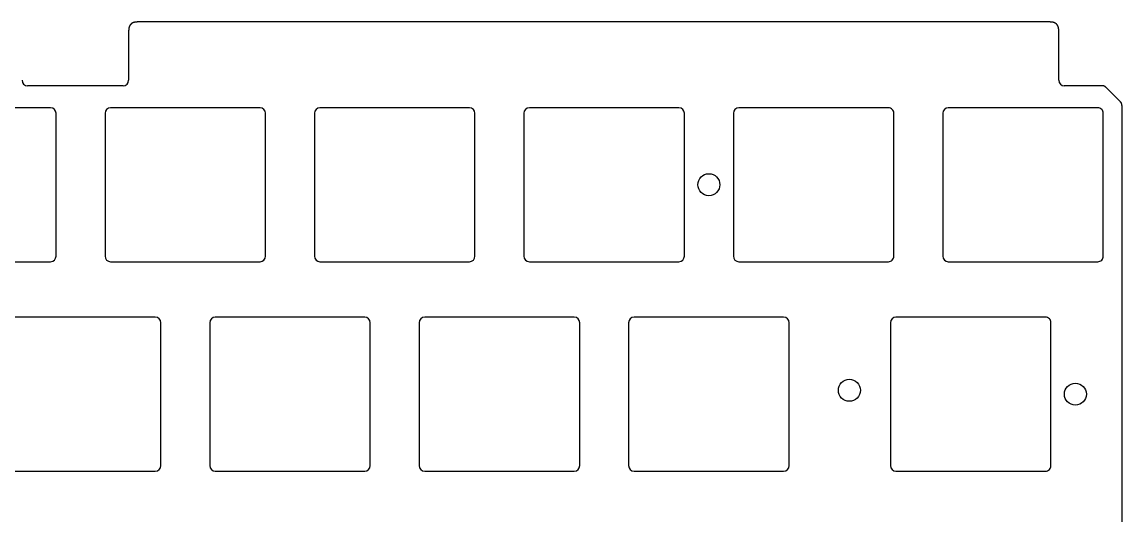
# Model space of a CAD drawing. Header units: millimetres. Extents: x -9 to 276, y -91 to 15.
# Drawn here: x 175.6 to 275.7, y -30 to 14.8 of the extents above; entities that cross this region are included whole.
import ezdxf

# ---------------------------------------------------------------- set-up
doc = ezdxf.new("R2010")
doc.units = ezdxf.units.MM
doc.layers.get('0').update_dxf_attribs({"linetype": 'CONTINUOUS'})
doc.layers.add('Edge.Cuts', color=53, linetype='CONTINUOUS', true_color=0xc8a339)

msp = doc.modelspace()

# ---------------------------------------------------------------- linework, layer by layer
for points in [[(240.35, 6.5), (240.35, -6.5, 0.4142123908), (240.85, -7), (254.45, -7, 0.4142135624), (254.95, -6.5), (254.95, 6.5, 0.4142135624), (254.45, 7), (240.85, 7, 0.4142123908)], [(259.4, 6.5), (259.4, -6.5, 0.4142123908), (259.9, -7), (273.5, -7, 0.4142135624), (274, -6.5), (274, 6.5, 0.4142135624), (273.5, 7), (259.9, 7, 0.4142123908)], [(254.6375, -12.55), (254.6375, -25.55, 0.4142123908), (255.1375, -26.05), (268.7375, -26.05, 0.4142135624), (269.2375, -25.55), (269.2375, -12.55, 0.4142135624), (268.7375, -12.05), (255.1375, -12.05, 0.4142123908)]]:
    msp.add_lwpolyline(points, format="xyb", close=True)
for centre in [(238.125, 0), (271.4625, -19.05)]:
    msp.add_circle(centre, 1)
at = {"layer": 'Edge.Cuts', "linetype": 'CONTINUOUS'}
for p, q in [((185.35087, 14.007492), (185.350852, 14)), ((185.350962, 14.018647), (185.35087, 14.007492)), ((185.351133, 14.029685), (185.350962, 14.018647)), ((185.351381, 14.040606), (185.351133, 14.029685)), ((185.351706, 14.051411), (185.351381, 14.040606)), ((185.352106, 14.062103), (185.351706, 14.051411)), ((185.352582, 14.072681), (185.352106, 14.062103)), ((185.353133, 14.083147), (185.352582, 14.072681)), ((185.353756, 14.093502), (185.353133, 14.083147)), ((185.354453, 14.103747), (185.353756, 14.093502)), ((185.355222, 14.113883), (185.354453, 14.103747)), ((185.356062, 14.123911), (185.355222, 14.113883)), ((185.356973, 14.133833), (185.356062, 14.123911)), ((185.357954, 14.143649), (185.356973, 14.133833)), ((185.359004, 14.15336), (185.357954, 14.143649)), ((185.360123, 14.162967), (185.359004, 14.15336)), ((185.361309, 14.172472), (185.360123, 14.162967)), ((185.362563, 14.181875), (185.361309, 14.172472)), ((185.363884, 14.191178), (185.362563, 14.181875)), ((185.36527, 14.200381), (185.363884, 14.191178)), ((185.366722, 14.209485), (185.36527, 14.200381)), ((185.368239, 14.218492), (185.366722, 14.209485)), ((185.36982, 14.227402), (185.368239, 14.218492)), ((185.371465, 14.236217), (185.36982, 14.227402)), ((185.373173, 14.244937), (185.371465, 14.236217)), ((185.374943, 14.253563), (185.373173, 14.244937)), ((185.376776, 14.262097), (185.374943, 14.253563)), ((185.37867, 14.270539), (185.376776, 14.262097)), ((185.380625, 14.27889), (185.37867, 14.270539)), ((185.38264, 14.287152), (185.380625, 14.27889)), ((185.384716, 14.295324), (185.38264, 14.287152)), ((185.386851, 14.303408), (185.384716, 14.295324)), ((185.389046, 14.311405), (185.386851, 14.303408)), ((185.391299, 14.319316), (185.389046, 14.311405)), ((185.39361, 14.327142), (185.391299, 14.319316)), ((185.39598, 14.334883), (185.39361, 14.327142)), ((185.398406, 14.342541), (185.39598, 14.334883)), ((185.400891, 14.350116), (185.398406, 14.342541)), ((185.403432, 14.357609), (185.400891, 14.350116)), ((185.406029, 14.365021), (185.403432, 14.357609)), ((185.408683, 14.372353), (185.406029, 14.365021)), ((185.411392, 14.379606), (185.408683, 14.372353)), ((185.414157, 14.38678), (185.411392, 14.379606)), ((185.416978, 14.393876), (185.414157, 14.38678)), ((185.419853, 14.400896), (185.416978, 14.393876)), ((185.422783, 14.40784), (185.419853, 14.400896)), ((185.425768, 14.414708), (185.422783, 14.40784)), ((185.428807, 14.421502), (185.425768, 14.414708)), ((185.431901, 14.428221), (185.428807, 14.421502)), ((185.435048, 14.434868), (185.431901, 14.428221)), ((185.438249, 14.441443), (185.435048, 14.434868)), ((185.441504, 14.447946), (185.438249, 14.441443)), ((185.444813, 14.454378), (185.441504, 14.447946)), ((185.448175, 14.46074), (185.444813, 14.454378)), ((185.451591, 14.467032), (185.448175, 14.46074)), ((185.45506, 14.473256), (185.451591, 14.467032)), ((185.458582, 14.479412), (185.45506, 14.473256)), ((185.462157, 14.4855), (185.458582, 14.479412)), ((185.465786, 14.491521), (185.462157, 14.4855)), ((185.469467, 14.497477), (185.465786, 14.491521)), ((185.473202, 14.503366), (185.469467, 14.497477)), ((185.47699, 14.509191), (185.473202, 14.503366)), ((185.480832, 14.514951), (185.47699, 14.509191)), ((185.484727, 14.520648), (185.480832, 14.514951)), ((185.488675, 14.526281), (185.484727, 14.520648)), ((185.492677, 14.531852), (185.488675, 14.526281)), ((185.496732, 14.53736), (185.492677, 14.531852)), ((185.500842, 14.542807), (185.496732, 14.53736)), ((185.505005, 14.548193), (185.500842, 14.542807)), ((185.509222, 14.553518), (185.505005, 14.548193)), ((185.513493, 14.558783), (185.509222, 14.553518)), ((185.517819, 14.563988), (185.513493, 14.558783)), ((185.5222, 14.569134), (185.517819, 14.563988)), ((185.526636, 14.574222), (185.5222, 14.569134)), ((185.531126, 14.579251), (185.526636, 14.574222)), ((185.535673, 14.584222), (185.531126, 14.579251)), ((185.540274, 14.589135), (185.535673, 14.584222)), ((185.544932, 14.593991), (185.540274, 14.589135)), ((185.549646, 14.598791), (185.544932, 14.593991)), ((185.552025, 14.60117), (185.549646, 14.598791)), ((185.554417, 14.603534), (185.552025, 14.60117)), ((185.556824, 14.605884), (185.554417, 14.603534)), ((185.559245, 14.608221), (185.556824, 14.605884)), ((185.561681, 14.610543), (185.559245, 14.608221)), ((185.56413, 14.612852), (185.561681, 14.610543)), ((185.566595, 14.615147), (185.56413, 14.612852)), ((185.569073, 14.617427), (185.566595, 14.615147)), ((185.571567, 14.619694), (185.569073, 14.617427)), ((185.574074, 14.621947), (185.571567, 14.619694)), ((185.576597, 14.624187), (185.574074, 14.621947)), ((185.579134, 14.626412), (185.576597, 14.624187)), ((185.581686, 14.628625), (185.579134, 14.626412)), ((185.584253, 14.630823), (185.581686, 14.628625)), ((185.586834, 14.633008), (185.584253, 14.630823)), ((185.589431, 14.635179), (185.586834, 14.633008)), ((185.592042, 14.637336), (185.589431, 14.635179)), ((185.594668, 14.63948), (185.592042, 14.637336)), ((185.59731, 14.641611), (185.594668, 14.63948)), ((185.599967, 14.643727), (185.59731, 14.641611)), ((185.602639, 14.645831), (185.599967, 14.643727)), ((185.605326, 14.647921), (185.602639, 14.645831)), ((185.608029, 14.649998), (185.605326, 14.647921)), ((185.610746, 14.65206), (185.608029, 14.649998)), ((185.61348, 14.654111), (185.610746, 14.65206)), ((185.616228, 14.656146), (185.61348, 14.654111)), ((185.618993, 14.65817), (185.616228, 14.656146)), ((185.621773, 14.660179), (185.618993, 14.65817)), ((185.624569, 14.662175), (185.621773, 14.660179)), ((185.62738, 14.664158), (185.624569, 14.662175)), ((185.630208, 14.666128), (185.62738, 14.664158)), ((185.633051, 14.668083), (185.630208, 14.666128)), ((185.635911, 14.670027), (185.633051, 14.668083)), ((185.638786, 14.671956), (185.635911, 14.670027)), ((185.641678, 14.673873), (185.638786, 14.671956)), ((185.644585, 14.675775), (185.641678, 14.673873)), ((185.64751, 14.677665), (185.644585, 14.675775)), ((185.65045, 14.679541), (185.64751, 14.677665)), ((185.653408, 14.681405), (185.65045, 14.679541)), ((185.65638, 14.683254), (185.653408, 14.681405)), ((185.659371, 14.685091), (185.65638, 14.683254)), ((185.662377, 14.686914), (185.659371, 14.685091)), ((185.665402, 14.688725), (185.662377, 14.686914)), ((185.668441, 14.690521), (185.665402, 14.688725)), ((185.6715, 14.692305), (185.668441, 14.690521)), ((185.674573, 14.694074), (185.6715, 14.692305)), ((185.677665, 14.695832), (185.674573, 14.694074)), ((185.680773, 14.697575), (185.677665, 14.695832)), ((185.6839, 14.699305), (185.680773, 14.697575)), ((185.687042, 14.701022), (185.6839, 14.699305)), ((185.690204, 14.702726), (185.687042, 14.701022)), ((185.693381, 14.704415), (185.690204, 14.702726)), ((185.696578, 14.706093), (185.693381, 14.704415)), ((185.69979, 14.707756), (185.696578, 14.706093)), ((185.703023, 14.709407), (185.69979, 14.707756)), ((185.70627, 14.711043), (185.703023, 14.709407)), ((185.709539, 14.712667), (185.70627, 14.711043)), ((185.712823, 14.714276), (185.709539, 14.712667)), ((185.716128, 14.715873), (185.712823, 14.714276)), ((185.719447, 14.717455), (185.716128, 14.715873)), ((185.722789, 14.719025), (185.719447, 14.717455)), ((185.726146, 14.72058), (185.722789, 14.719025)), ((185.729524, 14.722124), (185.726146, 14.72058)), ((185.732918, 14.723652), (185.729524, 14.722124)), ((185.736334, 14.725168), (185.732918, 14.723652)), ((185.739765, 14.726668), (185.736334, 14.725168)), ((185.743219, 14.728157), (185.739765, 14.726668)), ((185.746688, 14.729631), (185.743219, 14.728157)), ((185.75018, 14.731092), (185.746688, 14.729631)), ((185.753687, 14.732538), (185.75018, 14.731092)), ((185.757217, 14.733972), (185.753687, 14.732538)), ((185.760763, 14.735391), (185.757217, 14.733972)), ((185.764333, 14.736797), (185.760763, 14.735391)), ((185.767918, 14.738188), (185.764333, 14.736797)), ((185.771526, 14.739566), (185.767918, 14.738188)), ((185.775151, 14.740929), (185.771526, 14.739566)), ((185.778799, 14.74228), (185.775151, 14.740929)), ((185.782464, 14.743615), (185.778799, 14.74228)), ((185.786153, 14.744938), (185.782464, 14.743615)), ((185.789857, 14.746244), (185.786153, 14.744938)), ((185.793587, 14.747539), (185.789857, 14.746244)), ((185.797332, 14.748817), (185.793587, 14.747539)), ((185.801102, 14.750083), (185.797332, 14.748817)), ((185.804889, 14.751334), (185.801102, 14.750083)), ((185.808701, 14.752571), (185.804889, 14.751334)), ((185.812529, 14.753793), (185.808701, 14.752571)), ((185.816382, 14.755001), (185.812529, 14.753793)), ((185.820252, 14.756194), (185.816382, 14.755001)), ((185.824149, 14.757374), (185.820252, 14.756194)), ((185.828061, 14.758537), (185.824149, 14.757374)), ((185.832, 14.759688), (185.828061, 14.758537)), ((185.835955, 14.760822), (185.832, 14.759688)), ((185.839938, 14.761944), (185.835955, 14.760822)), ((185.843936, 14.763049), (185.839938, 14.761944)), ((185.847963, 14.76414), (185.843936, 14.763049)), ((185.852005, 14.765216), (185.847963, 14.76414)), ((185.856075, 14.766278), (185.852005, 14.765216)), ((185.860162, 14.767323), (185.856075, 14.766278)), ((185.864277, 14.768355), (185.860162, 14.767323)), ((185.868408, 14.76937), (185.864277, 14.768355)), ((185.872568, 14.770372), (185.868408, 14.76937)), ((185.876745, 14.771357), (185.872568, 14.770372)), ((185.88095, 14.772328), (185.876745, 14.771357)), ((185.885173, 14.773283), (185.88095, 14.772328)), ((185.889424, 14.774223), (185.885173, 14.773283)), ((185.893693, 14.775146), (185.889424, 14.774223)), ((185.897991, 14.776056), (185.893693, 14.775146)), ((185.902306, 14.776948), (185.897991, 14.776056)), ((185.906651, 14.777826), (185.902306, 14.776948)), ((185.911013, 14.778687), (185.906651, 14.777826)), ((185.915405, 14.779534), (185.911013, 14.778687)), ((185.919815, 14.780363), (185.915405, 14.779534)), ((185.924256, 14.781178), (185.919815, 14.780363)), ((185.928713, 14.781976), (185.924256, 14.781178)), ((185.933202, 14.782758), (185.928713, 14.781976)), ((185.937709, 14.783523), (185.933202, 14.782758)), ((185.942247, 14.784274), (185.937709, 14.783523)), ((185.946802, 14.785006), (185.942247, 14.784274)), ((185.95139, 14.785724), (185.946802, 14.785006)), ((185.955995, 14.786424), (185.95139, 14.785724)), ((185.960632, 14.787108), (185.955995, 14.786424)), ((185.965287, 14.787775), (185.960632, 14.787108)), ((185.969975, 14.788426), (185.965287, 14.787775)), ((185.974681, 14.789059), (185.969975, 14.788426)), ((185.97942, 14.789677), (185.974681, 14.789059)), ((185.984176, 14.790276), (185.97942, 14.789677)), ((185.988967, 14.790859), (185.984176, 14.790276)), ((185.993775, 14.791425), (185.988967, 14.790859)), ((185.998618, 14.791974), (185.993775, 14.791425)), ((186.003478, 14.792505), (185.998618, 14.791974)), ((186.008373, 14.793019), (186.003478, 14.792505)), ((186.013286, 14.793515), (186.008373, 14.793019)), ((186.018234, 14.793995), (186.013286, 14.793515)), ((186.023201, 14.794456), (186.018234, 14.793995)), ((186.028202, 14.7949), (186.023201, 14.794456)), ((186.033222, 14.795326), (186.028202, 14.7949)), ((186.038278, 14.795734), (186.033222, 14.795326)), ((186.043352, 14.796124), (186.038278, 14.795734)), ((186.048463, 14.796496), (186.043352, 14.796124)), ((186.053592, 14.796849), (186.048463, 14.796496)), ((186.058757, 14.797185), (186.053592, 14.796849)), ((186.063942, 14.797502), (186.058757, 14.797185)), ((186.069163, 14.797801), (186.063942, 14.797502)), ((186.074403, 14.798081), (186.069163, 14.797801)), ((186.079681, 14.798343), (186.074403, 14.798081)), ((186.084978, 14.798585), (186.079681, 14.798343)), ((186.090312, 14.798809), (186.084978, 14.798585)), ((186.095666, 14.799014), (186.090312, 14.798809)), ((186.101058, 14.7992), (186.095666, 14.799014)), ((186.106469, 14.799367), (186.101058, 14.7992)), ((186.111919, 14.799514), (186.106469, 14.799367)), ((186.117388, 14.799643), (186.111919, 14.799514)), ((186.122896, 14.799751), (186.117388, 14.799643)), ((186.128424, 14.799841), (186.122896, 14.799751)), ((186.133991, 14.79991), (186.128424, 14.799841)), ((186.139578, 14.79996), (186.133991, 14.79991)), ((186.145205, 14.79999), (186.139578, 14.79996)), ((186.150852, 14.8), (186.145205, 14.79999)), ((269.150556, 14.8), (186.150852, 14.8)), ((269.158048, 14.799982), (269.150556, 14.8)), ((269.169203, 14.79989), (269.158048, 14.799982)), ((269.180241, 14.799719), (269.169203, 14.79989)), ((269.191162, 14.799471), (269.180241, 14.799719)), ((269.201967, 14.799146), (269.191162, 14.799471)), ((269.212659, 14.798746), (269.201967, 14.799146)), ((269.223237, 14.79827), (269.212659, 14.798746)), ((269.233703, 14.797719), (269.223237, 14.79827)), ((269.244058, 14.797096), (269.233703, 14.797719)), ((269.254303, 14.796399), (269.244058, 14.797096)), ((269.264439, 14.79563), (269.254303, 14.796399)), ((269.274467, 14.79479), (269.264439, 14.79563)), ((269.284389, 14.793879), (269.274467, 14.79479)), ((269.294204, 14.792898), (269.284389, 14.793879)), ((269.303916, 14.791848), (269.294204, 14.792898)), ((269.313523, 14.790729), (269.303916, 14.791848)), ((269.323028, 14.789543), (269.313523, 14.790729)), ((269.332431, 14.788289), (269.323028, 14.789543)), ((269.341734, 14.786968), (269.332431, 14.788289)), ((269.350937, 14.785582), (269.341734, 14.786968)), ((269.360041, 14.78413), (269.350937, 14.785582)), ((269.369048, 14.782613), (269.360041, 14.78413)), ((269.377958, 14.781032), (269.369048, 14.782613)), ((269.386773, 14.779387), (269.377958, 14.781032)), ((269.395493, 14.777679), (269.386773, 14.779387)), ((269.404119, 14.775909), (269.395493, 14.777679)), ((269.412653, 14.774076), (269.404119, 14.775909)), ((269.421095, 14.772182), (269.412653, 14.774076)), ((269.429446, 14.770227), (269.421095, 14.772182)), ((269.437708, 14.768212), (269.429446, 14.770227)), ((269.44588, 14.766136), (269.437708, 14.768212)), ((269.453964, 14.764001), (269.44588, 14.766136)), ((269.461961, 14.761806), (269.453964, 14.764001)), ((269.469872, 14.759553), (269.461961, 14.761806)), ((269.477698, 14.757242), (269.469872, 14.759553)), ((269.485439, 14.754872), (269.477698, 14.757242)), ((269.493097, 14.752446), (269.485439, 14.754872)), ((269.500672, 14.749961), (269.493097, 14.752446)), ((269.508165, 14.74742), (269.500672, 14.749961)), ((269.515577, 14.744823), (269.508165, 14.74742)), ((269.522909, 14.742169), (269.515577, 14.744823)), ((269.530162, 14.73946), (269.522909, 14.742169)), ((269.537336, 14.736695), (269.530162, 14.73946)), ((269.544432, 14.733874), (269.537336, 14.736695)), ((269.551452, 14.730999), (269.544432, 14.733874)), ((269.558396, 14.728069), (269.551452, 14.730999)), ((269.565264, 14.725084), (269.558396, 14.728069)), ((269.572058, 14.722045), (269.565264, 14.725084)), ((269.578777, 14.718951), (269.572058, 14.722045)), ((269.585424, 14.715804), (269.578777, 14.718951)), ((269.591999, 14.712603), (269.585424, 14.715804)), ((269.598502, 14.709348), (269.591999, 14.712603)), ((269.604934, 14.706039), (269.598502, 14.709348)), ((269.611296, 14.702677), (269.604934, 14.706039)), ((269.617588, 14.699261), (269.611296, 14.702677)), ((269.623812, 14.695792), (269.617588, 14.699261)), ((269.629968, 14.69227), (269.623812, 14.695792)), ((269.636056, 14.688695), (269.629968, 14.69227)), ((269.642077, 14.685066), (269.636056, 14.688695)), ((269.648033, 14.681385), (269.642077, 14.685066)), ((269.653922, 14.67765), (269.648033, 14.681385)), ((269.659747, 14.673862), (269.653922, 14.67765)), ((269.665507, 14.67002), (269.659747, 14.673862)), ((269.671204, 14.666125), (269.665507, 14.67002)), ((269.676837, 14.662177), (269.671204, 14.666125)), ((269.682407, 14.658175), (269.676837, 14.662177)), ((269.687916, 14.65412), (269.682407, 14.658175)), ((269.693363, 14.65001), (269.687916, 14.65412)), ((269.698749, 14.645847), (269.693363, 14.65001)), ((269.704074, 14.64163), (269.698749, 14.645847)), ((269.709339, 14.637359), (269.704074, 14.64163)), ((269.714544, 14.633033), (269.709339, 14.637359)), ((269.71969, 14.628652), (269.714544, 14.633033)), ((269.724778, 14.624216), (269.71969, 14.628652)), ((269.729807, 14.619726), (269.724778, 14.624216)), ((269.734778, 14.615179), (269.729807, 14.619726)), ((269.739691, 14.610578), (269.734778, 14.615179)), ((269.744547, 14.60592), (269.739691, 14.610578)), ((269.749347, 14.601206), (269.744547, 14.60592)), ((269.751726, 14.598827), (269.749347, 14.601206)), ((269.75409, 14.596435), (269.751726, 14.598827)), ((269.75644, 14.594028), (269.75409, 14.596435)), ((269.758777, 14.591607), (269.75644, 14.594028)), ((269.761099, 14.589171), (269.758777, 14.591607)), ((269.763408, 14.586722), (269.761099, 14.589171)), ((269.765703, 14.584257), (269.763408, 14.586722)), ((269.767983, 14.581779), (269.765703, 14.584257)), ((269.77025, 14.579285), (269.767983, 14.581779)), ((269.772503, 14.576778), (269.77025, 14.579285)), ((269.774743, 14.574255), (269.772503, 14.576778)), ((269.776968, 14.571718), (269.774743, 14.574255)), ((269.779181, 14.569166), (269.776968, 14.571718)), ((269.781379, 14.566599), (269.779181, 14.569166)), ((269.783564, 14.564018), (269.781379, 14.566599)), ((269.785735, 14.561421), (269.783564, 14.564018)), ((269.787892, 14.55881), (269.785735, 14.561421)), ((269.790036, 14.556184), (269.787892, 14.55881)), ((269.792167, 14.553542), (269.790036, 14.556184)), ((269.794283, 14.550885), (269.792167, 14.553542)), ((269.796387, 14.548213), (269.794283, 14.550885)), ((269.798477, 14.545526), (269.796387, 14.548213)), ((269.800554, 14.542823), (269.798477, 14.545526)), ((269.802616, 14.540106), (269.800554, 14.542823)), ((269.804667, 14.537372), (269.802616, 14.540106)), ((269.806702, 14.534624), (269.804667, 14.537372)), ((269.808726, 14.531859), (269.806702, 14.534624)), ((269.810735, 14.529079), (269.808726, 14.531859)), ((269.812731, 14.526283), (269.810735, 14.529079)), ((269.814714, 14.523472), (269.812731, 14.526283)), ((269.816684, 14.520644), (269.814714, 14.523472)), ((269.818639, 14.517801), (269.816684, 14.520644)), ((269.820583, 14.514941), (269.818639, 14.517801)), ((269.822512, 14.512066), (269.820583, 14.514941)), ((269.824429, 14.509174), (269.822512, 14.512066)), ((269.826331, 14.506267), (269.824429, 14.509174)), ((269.828221, 14.503342), (269.826331, 14.506267)), ((269.830097, 14.500402), (269.828221, 14.503342)), ((269.831961, 14.497444), (269.830097, 14.500402)), ((269.83381, 14.494472), (269.831961, 14.497444)), ((269.835647, 14.491481), (269.83381, 14.494472)), ((269.83747, 14.488475), (269.835647, 14.491481)), ((269.839281, 14.48545), (269.83747, 14.488475)), ((269.841077, 14.482411), (269.839281, 14.48545)), ((269.842861, 14.479352), (269.841077, 14.482411)), ((269.84463, 14.476279), (269.842861, 14.479352)), ((269.846388, 14.473187), (269.84463, 14.476279)), ((269.848131, 14.470079), (269.846388, 14.473187)), ((269.849861, 14.466952), (269.848131, 14.470079)), ((269.851578, 14.46381), (269.849861, 14.466952)), ((269.853282, 14.460648), (269.851578, 14.46381)), ((269.854971, 14.457471), (269.853282, 14.460648)), ((269.856649, 14.454274), (269.854971, 14.457471)), ((269.858312, 14.451062), (269.856649, 14.454274)), ((269.859963, 14.447829), (269.858312, 14.451062)), ((269.861599, 14.444582), (269.859963, 14.447829)), ((269.863223, 14.441313), (269.861599, 14.444582)), ((269.864832, 14.438029), (269.863223, 14.441313)), ((269.866429, 14.434724), (269.864832, 14.438029)), ((269.868011, 14.431405), (269.866429, 14.434724)), ((269.869581, 14.428063), (269.868011, 14.431405)), ((269.871136, 14.424706), (269.869581, 14.428063)), ((269.87268, 14.421328), (269.871136, 14.424706)), ((269.874208, 14.417934), (269.87268, 14.421328)), ((269.875724, 14.414518), (269.874208, 14.417934)), ((269.877224, 14.411087), (269.875724, 14.414518)), ((269.878713, 14.407633), (269.877224, 14.411087)), ((269.880187, 14.404164), (269.878713, 14.407633)), ((269.881648, 14.400672), (269.880187, 14.404164)), ((269.883094, 14.397165), (269.881648, 14.400672)), ((269.884528, 14.393635), (269.883094, 14.397165)), ((269.885947, 14.390089), (269.884528, 14.393635)), ((269.887353, 14.386519), (269.885947, 14.390089)), ((269.888744, 14.382934), (269.887353, 14.386519)), ((269.890122, 14.379326), (269.888744, 14.382934)), ((269.891485, 14.375701), (269.890122, 14.379326)), ((269.892836, 14.372053), (269.891485, 14.375701)), ((269.894171, 14.368388), (269.892836, 14.372053)), ((269.895494, 14.364699), (269.894171, 14.368388)), ((269.8968, 14.360995), (269.895494, 14.364699)), ((269.898095, 14.357265), (269.8968, 14.360995)), ((269.899373, 14.35352), (269.898095, 14.357265)), ((269.900639, 14.34975), (269.899373, 14.35352)), ((269.90189, 14.345963), (269.900639, 14.34975)), ((269.903127, 14.342151), (269.90189, 14.345963)), ((269.904349, 14.338323), (269.903127, 14.342151)), ((269.905557, 14.33447), (269.904349, 14.338323)), ((269.90675, 14.3306), (269.905557, 14.33447)), ((269.90793, 14.326703), (269.90675, 14.3306)), ((269.909093, 14.322791), (269.90793, 14.326703)), ((269.910244, 14.318852), (269.909093, 14.322791)), ((269.911378, 14.314897), (269.910244, 14.318852)), ((269.9125, 14.310914), (269.911378, 14.314897)), ((269.913605, 14.306916), (269.9125, 14.310914)), ((269.914696, 14.302889), (269.913605, 14.306916)), ((269.915772, 14.298847), (269.914696, 14.302889)), ((269.916834, 14.294777), (269.915772, 14.298847)), ((269.917879, 14.29069), (269.916834, 14.294777)), ((269.918911, 14.286575), (269.917879, 14.29069)), ((269.919926, 14.282444), (269.918911, 14.286575)), ((269.920928, 14.278284), (269.919926, 14.282444)), ((269.921913, 14.274107), (269.920928, 14.278284)), ((269.922884, 14.269902), (269.921913, 14.274107)), ((269.923839, 14.265679), (269.922884, 14.269902)), ((269.924779, 14.261428), (269.923839, 14.265679)), ((269.925702, 14.25716), (269.924779, 14.261428)), ((269.926612, 14.252861), (269.925702, 14.25716)), ((269.927504, 14.248546), (269.926612, 14.252861)), ((269.928382, 14.244201), (269.927504, 14.248546)), ((269.929243, 14.239839), (269.928382, 14.244201)), ((269.93009, 14.235447), (269.929243, 14.239839)), ((269.930919, 14.231037), (269.93009, 14.235447)), ((269.931734, 14.226596), (269.930919, 14.231037)), ((269.932532, 14.222139), (269.931734, 14.226596)), ((269.933314, 14.21765), (269.932532, 14.222139)), ((269.934079, 14.213143), (269.933314, 14.21765)), ((269.93483, 14.208605), (269.934079, 14.213143)), ((269.935562, 14.20405), (269.93483, 14.208605)), ((269.93628, 14.199462), (269.935562, 14.20405)), ((269.93698, 14.194857), (269.93628, 14.199462)), ((269.937664, 14.19022), (269.93698, 14.194857)), ((269.938331, 14.185565), (269.937664, 14.19022)), ((269.938982, 14.180877), (269.938331, 14.185565)), ((269.939615, 14.176171), (269.938982, 14.180877)), ((269.940233, 14.171432), (269.939615, 14.176171)), ((269.940832, 14.166676), (269.940233, 14.171432)), ((269.941415, 14.161885), (269.940832, 14.166676)), ((269.941981, 14.157077), (269.941415, 14.161885)), ((269.94253, 14.152235), (269.941981, 14.157077)), ((269.943061, 14.147374), (269.94253, 14.152235)), ((269.943575, 14.142479), (269.943061, 14.147374)), ((269.944071, 14.137566), (269.943575, 14.142479)), ((269.944551, 14.132618), (269.944071, 14.137566)), ((269.945012, 14.127651), (269.944551, 14.132618)), ((269.945456, 14.12265), (269.945012, 14.127651)), ((269.945882, 14.11763), (269.945456, 14.12265)), ((269.94629, 14.112574), (269.945882, 14.11763)), ((269.94668, 14.1075), (269.94629, 14.112574)), ((269.947052, 14.102389), (269.94668, 14.1075)), ((269.947405, 14.09726), (269.947052, 14.102389)), ((269.947741, 14.092095), (269.947405, 14.09726)), ((269.948058, 14.08691), (269.947741, 14.092095)), ((269.948357, 14.081689), (269.948058, 14.08691)), ((269.948637, 14.076449), (269.948357, 14.081689)), ((269.948899, 14.071171), (269.948637, 14.076449)), ((269.949141, 14.065874), (269.948899, 14.071171)), ((269.949365, 14.06054), (269.949141, 14.065874)), ((269.94957, 14.055186), (269.949365, 14.06054)), ((269.949756, 14.049794), (269.94957, 14.055186)), ((269.949923, 14.044383), (269.949756, 14.049794)), ((269.95007, 14.038933), (269.949923, 14.044383)), ((269.950199, 14.033464), (269.95007, 14.038933)), ((269.950307, 14.027956), (269.950199, 14.033464)), ((269.950397, 14.022428), (269.950307, 14.027956)), ((269.950466, 14.016861), (269.950397, 14.022428)), ((269.950516, 14.011274), (269.950466, 14.016861)), ((269.950546, 14.005647), (269.950516, 14.011274)), ((185.350852, 14), (185.350852, 9.5)), ((269.950556, 14), (269.950546, 14.005647)), ((269.950556, 9.5), (269.950556, 14)), ((184.850852, 9), (176.149852, 9)), ((273.892893, 9), (270.450556, 9)), ((273.893601, 9), (273.892893, 9)), ((273.900408, 8.999952), (273.893601, 9)), ((273.907167, 8.999824), (273.900408, 8.999952)), ((273.913879, 8.999618), (273.907167, 8.999824)), ((273.920543, 8.999334), (273.913879, 8.999618)), ((273.92716, 8.998973), (273.920543, 8.999334)), ((273.933732, 8.998534), (273.92716, 8.998973)), ((273.940259, 8.998018), (273.933732, 8.998534)), ((273.946741, 8.997426), (273.940259, 8.998018)), ((273.953179, 8.996758), (273.946741, 8.997426)), ((273.959574, 8.996015), (273.953179, 8.996758)), ((273.965927, 8.995196), (273.959574, 8.996015)), ((273.972238, 8.994302), (273.965927, 8.995196)), ((273.978508, 8.993334), (273.972238, 8.994302)), ((273.984737, 8.992291), (273.978508, 8.993334)), ((273.990926, 8.991174), (273.984737, 8.992291)), ((273.997076, 8.989983), (273.990926, 8.991174)), ((274.003187, 8.988718), (273.997076, 8.989983)), ((274.00926, 8.98738), (274.003187, 8.988718)), ((274.015296, 8.985968), (274.00926, 8.98738)), ((274.021295, 8.984483), (274.015296, 8.985968)), ((274.027258, 8.982925), (274.021295, 8.984483)), ((274.033185, 8.981294), (274.027258, 8.982925)), ((274.039077, 8.979589), (274.033185, 8.981294)), ((274.044934, 8.977811), (274.039077, 8.979589)), ((274.050758, 8.97596), (274.044934, 8.977811)), ((274.056548, 8.974036), (274.050758, 8.97596)), ((274.062305, 8.972039), (274.056548, 8.974036)), ((274.068029, 8.969968), (274.062305, 8.972039)), ((274.073722, 8.967824), (274.068029, 8.969968)), ((274.079384, 8.965606), (274.073722, 8.967824)), ((274.085014, 8.963314), (274.079384, 8.965606)), ((274.087818, 8.96214), (274.085014, 8.963314)), ((274.090615, 8.960948), (274.087818, 8.96214)), ((274.093404, 8.959738), (274.090615, 8.960948)), ((274.096185, 8.958508), (274.093404, 8.959738)), ((274.098959, 8.95726), (274.096185, 8.958508)), ((274.101726, 8.955994), (274.098959, 8.95726)), ((274.104486, 8.954708), (274.101726, 8.955994)), ((274.107238, 8.953404), (274.104486, 8.954708)), ((274.109984, 8.952082), (274.107238, 8.953404)), ((274.112722, 8.95074), (274.109984, 8.952082)), ((274.115453, 8.949379), (274.112722, 8.95074)), ((274.118177, 8.948), (274.115453, 8.949379)), ((274.120895, 8.946602), (274.118177, 8.948)), ((274.123605, 8.945185), (274.120895, 8.946602)), ((274.126309, 8.943748), (274.123605, 8.945185)), ((274.129005, 8.942293), (274.126309, 8.943748)), ((274.131696, 8.940818), (274.129005, 8.942293)), ((274.134379, 8.939325), (274.131696, 8.940818)), ((274.137056, 8.937812), (274.134379, 8.939325)), ((274.139726, 8.93628), (274.137056, 8.937812)), ((274.142391, 8.934728), (274.139726, 8.93628)), ((274.145047, 8.933157), (274.142391, 8.934728)), ((274.147699, 8.931567), (274.145047, 8.933157)), ((274.150343, 8.929957), (274.147699, 8.931567)), ((274.152981, 8.928327), (274.150343, 8.929957)), ((274.155613, 8.926678), (274.152981, 8.928327)), ((274.158239, 8.925009), (274.155613, 8.926678)), ((274.160857, 8.923321), (274.158239, 8.925009)), ((274.163471, 8.921612), (274.160857, 8.923321)), ((274.166078, 8.919884), (274.163471, 8.921612)), ((274.168679, 8.918134), (274.166078, 8.919884)), ((274.171273, 8.916366), (274.168679, 8.918134)), ((274.173863, 8.914577), (274.171273, 8.916366)), ((274.176445, 8.912769), (274.173863, 8.914577)), ((274.179023, 8.910939), (274.176445, 8.912769)), ((274.181593, 8.90909), (274.179023, 8.910939)), ((274.184159, 8.907219), (274.181593, 8.90909)), ((274.186717, 8.905329), (274.184159, 8.907219)), ((274.189271, 8.903417), (274.186717, 8.905329)), ((274.191817, 8.901486), (274.189271, 8.903417)), ((274.19436, 8.899532), (274.191817, 8.901486)), ((274.196895, 8.897559), (274.19436, 8.899532)), ((274.199427, 8.895564), (274.196895, 8.897559)), ((274.20195, 8.893549), (274.199427, 8.895564)), ((274.20447, 8.891511), (274.20195, 8.893549)), ((274.206982, 8.889454), (274.20447, 8.891511)), ((274.209491, 8.887374), (274.206982, 8.889454)), ((274.211992, 8.885274), (274.209491, 8.887374)), ((274.21449, 8.88315), (274.211992, 8.885274)), ((274.21698, 8.881007), (274.21449, 8.88315)), ((274.219466, 8.87884), (274.21698, 8.881007)), ((274.221945, 8.876654), (274.219466, 8.87884)), ((274.224421, 8.874443), (274.221945, 8.876654)), ((274.226888, 8.872213), (274.224421, 8.874443)), ((274.229353, 8.869958), (274.226888, 8.872213)), ((274.23181, 8.867683), (274.229353, 8.869958)), ((274.234264, 8.865383), (274.23181, 8.867683)), ((274.23671, 8.863064), (274.234264, 8.865383)), ((274.239154, 8.860719), (274.23671, 8.863064)), ((274.241589, 8.858355), (274.239154, 8.860719)), ((274.244022, 8.855964), (274.241589, 8.858355)), ((274.246446, 8.853554), (274.244022, 8.855964)), ((275.553553, 7.546447), (274.246446, 8.853554)), ((275.554053, 7.545946), (275.553553, 7.546447)), ((275.558833, 7.541098), (275.554053, 7.545946)), ((275.563523, 7.536229), (275.558833, 7.541098)), ((275.568123, 7.531338), (275.563523, 7.536229)), ((275.572634, 7.526424), (275.568123, 7.531338)), ((275.577058, 7.521489), (275.572634, 7.526424)), ((275.581394, 7.516532), (275.577058, 7.521489)), ((275.585645, 7.511552), (275.581394, 7.516532)), ((275.58981, 7.50655), (275.585645, 7.511552)), ((275.59389, 7.501525), (275.58981, 7.50655)), ((275.597886, 7.496478), (275.59389, 7.501525)), ((275.601799, 7.491406), (275.597886, 7.496478)), ((275.60563, 7.486312), (275.601799, 7.491406)), ((275.609378, 7.481194), (275.60563, 7.486312)), ((275.613045, 7.476052), (275.609378, 7.481194)), ((275.616632, 7.470886), (275.613045, 7.476052)), ((275.620139, 7.465695), (275.616632, 7.470886)), ((275.623566, 7.460479), (275.620139, 7.465695)), ((275.626914, 7.455239), (275.623566, 7.460479)), ((275.630184, 7.449972), (275.626914, 7.455239)), ((275.633375, 7.44468), (275.630184, 7.449972)), ((275.63649, 7.439362), (275.633375, 7.44468)), ((275.639527, 7.434018), (275.63649, 7.439362)), ((275.642488, 7.428646), (275.639527, 7.434018)), ((275.645373, 7.423247), (275.642488, 7.428646)), ((275.648182, 7.417821), (275.645373, 7.423247)), ((275.650915, 7.412366), (275.648182, 7.417821)), ((275.653574, 7.406883), (275.650915, 7.412366)), ((275.656158, 7.401371), (275.653574, 7.406883)), ((275.658667, 7.395829), (275.656158, 7.401371)), ((275.661102, 7.390257), (275.658667, 7.395829)), ((275.663463, 7.384655), (275.661102, 7.390257)), ((275.664616, 7.381843), (275.663463, 7.384655)), ((275.66575, 7.379022), (275.664616, 7.381843)), ((275.666866, 7.376194), (275.66575, 7.379022)), ((275.667963, 7.373358), (275.666866, 7.376194)), ((275.669043, 7.370514), (275.667963, 7.373358)), ((275.670103, 7.367662), (275.669043, 7.370514)), ((275.671146, 7.364801), (275.670103, 7.367662)), ((275.67217, 7.361933), (275.671146, 7.364801)), ((275.673176, 7.359057), (275.67217, 7.361933)), ((275.674164, 7.356172), (275.673176, 7.359057)), ((275.675133, 7.353278), (275.674164, 7.356172)), ((275.676084, 7.350377), (275.675133, 7.353278)), ((275.677017, 7.347466), (275.676084, 7.350377)), ((275.677931, 7.344548), (275.677017, 7.347466)), ((275.678827, 7.34162), (275.677931, 7.344548)), ((275.679705, 7.338685), (275.678827, 7.34162)), ((275.680565, 7.335739), (275.679705, 7.338685)), ((275.681406, 7.332786), (275.680565, 7.335739)), ((275.682229, 7.329823), (275.681406, 7.332786)), ((275.683034, 7.326852), (275.682229, 7.329823)), ((275.68382, 7.32387), (275.683034, 7.326852)), ((275.684588, 7.320881), (275.68382, 7.32387)), ((275.685338, 7.317882), (275.684588, 7.320881)), ((275.68607, 7.314874), (275.685338, 7.317882)), ((275.686783, 7.311855), (275.68607, 7.314874)), ((275.687478, 7.308829), (275.686783, 7.311855)), ((275.688154, 7.305792), (275.687478, 7.308829)), ((275.688812, 7.302746), (275.688154, 7.305792)), ((275.689452, 7.299689), (275.688812, 7.302746)), ((275.690073, 7.296625), (275.689452, 7.299689)), ((275.690676, 7.293548), (275.690073, 7.296625)), ((275.69126, 7.290464), (275.690676, 7.293548)), ((275.691826, 7.287367), (275.69126, 7.290464)), ((275.692373, 7.284263), (275.691826, 7.287367)), ((275.692902, 7.281146), (275.692373, 7.284263)), ((275.693411, 7.278021), (275.692902, 7.281146)), ((275.693903, 7.274884), (275.693411, 7.278021)), ((275.694376, 7.271739), (275.693903, 7.274884)), ((275.69483, 7.268581), (275.694376, 7.271739)), ((275.695265, 7.265414), (275.69483, 7.268581)), ((275.695681, 7.262235), (275.695265, 7.265414)), ((275.696079, 7.259048), (275.695681, 7.262235)), ((275.696458, 7.255846), (275.696079, 7.259048)), ((275.696817, 7.252637), (275.696458, 7.255846)), ((275.697158, 7.249414), (275.696817, 7.252637)), ((275.69748, 7.246184), (275.697158, 7.249414)), ((275.697783, 7.242938), (275.69748, 7.246184)), ((275.698067, 7.239685), (275.697783, 7.242938)), ((275.698331, 7.236417), (275.698067, 7.239685)), ((275.698576, 7.233142), (275.698331, 7.236417)), ((275.698803, 7.229851), (275.698576, 7.233142)), ((275.699009, 7.226552), (275.698803, 7.229851)), ((275.699197, 7.223238), (275.699009, 7.226552)), ((275.699364, 7.219916), (275.699197, 7.223238)), ((275.699513, 7.216579), (275.699364, 7.219916)), ((275.699642, 7.213233), (275.699513, 7.216579)), ((275.699751, 7.209872), (275.699642, 7.213233)), ((275.69984, 7.206502), (275.699751, 7.209872)), ((275.69991, 7.203116), (275.69984, 7.206502)), ((275.69996, 7.199722), (275.69991, 7.203116)), ((275.69999, 7.196312), (275.69996, 7.199722)), ((275.7, 7.192893), (275.69999, 7.196312)), ((275.7, -83.39289), (275.7, 7.192893)), ((178.25, 7), (164.65, 7)), ((178.75, -6.5), (178.75, 6.5)), ((183.2, 6.5), (183.2, -6.5)), ((197.3, 7), (183.7, 7)), ((197.8, -6.5), (197.8, 6.5)), ((202.25, 6.5), (202.25, -6.5)), ((216.35, 7), (202.75, 7)), ((216.85, -6.5), (216.85, 6.5)), ((221.3, 6.5), (221.3, -6.5)), ((235.4, 7), (221.8, 7)), ((235.9, -6.5), (235.9, 6.5)), ((164.65, -7), (178.25, -7)), ((183.7, -7), (197.3, -7)), ((202.75, -7), (216.35, -7)), ((221.8, -7), (235.4, -7)), ((187.775, -12.05), (174.175, -12.05)), ((188.275, -25.55), (188.275, -12.55)), ((192.725, -12.55), (192.725, -25.55)), ((206.825, -12.05), (193.225, -12.05)), ((207.325, -25.55), (207.325, -12.55)), ((211.775, -12.55), (211.775, -25.55)), ((225.875, -12.05), (212.275, -12.05)), ((226.375, -25.55), (226.375, -12.55)), ((230.825, -12.55), (230.825, -25.55)), ((244.925, -12.05), (231.325, -12.05)), ((245.425, -25.55), (245.425, -12.55)), ((174.175, -26.05), (187.775, -26.05)), ((193.225, -26.05), (206.825, -26.05)), ((212.275, -26.05), (225.875, -26.05)), ((231.325, -26.05), (244.925, -26.05))]:
    msp.add_line(p, q, dxfattribs=at)
at = {"layer": 'Edge.Cuts'}
msp.add_circle((250.9012, -18.7), 1, dxfattribs=at)
for centre, radius, start, end in [((176.1499, 9.5), 0.5, -180, -90.00550039), ((184.8508, 9.5), 0.500052, -89.99404193, 0), ((270.4506, 9.5), 0.5, -180, -90.00504203), ((178.25, 6.5), 0.5, 0, 90), ((183.7, 6.5), 0.5, 90, 180), ((197.3, 6.5), 0.5, 0, 90), ((202.75, 6.5), 0.5, 90, 180), ((216.35, 6.5), 0.5, 0, 90), ((221.8, 6.5), 0.5, 90, 180), ((235.4, 6.5), 0.5, 0, 90), ((178.25, -6.5), 0.5, -90, 0), ((183.7, -6.5), 0.5, -180, -90), ((197.3, -6.5), 0.5, -90, 0), ((202.75, -6.5), 0.5, -180, -90), ((216.35, -6.5), 0.5, -90, 0), ((221.8, -6.5), 0.5, -180, -90), ((235.4, -6.5), 0.5, -90, 0), ((187.775, -12.55), 0.5, 0, 90), ((193.225, -12.55), 0.5, 90, 180), ((206.825, -12.55), 0.5, 0, 90), ((212.275, -12.55), 0.5, 90, 180), ((225.875, -12.55), 0.5, 0, 90), ((231.325, -12.55), 0.5, 90, 180), ((244.925, -12.55), 0.5, 0, 90), ((187.775, -25.55), 0.5, -90, 0), ((193.225, -25.55), 0.5, -180, -90), ((206.825, -25.55), 0.5, -90, 0), ((212.275, -25.55), 0.5, -180, -90), ((225.875, -25.55), 0.5, -90, 0), ((231.325, -25.55), 0.5, -180, -90), ((244.925, -25.55), 0.5, -90, 0)]:
    msp.add_arc(centre, radius, start, end, dxfattribs=at)

doc.saveas('drawing.dxf')
